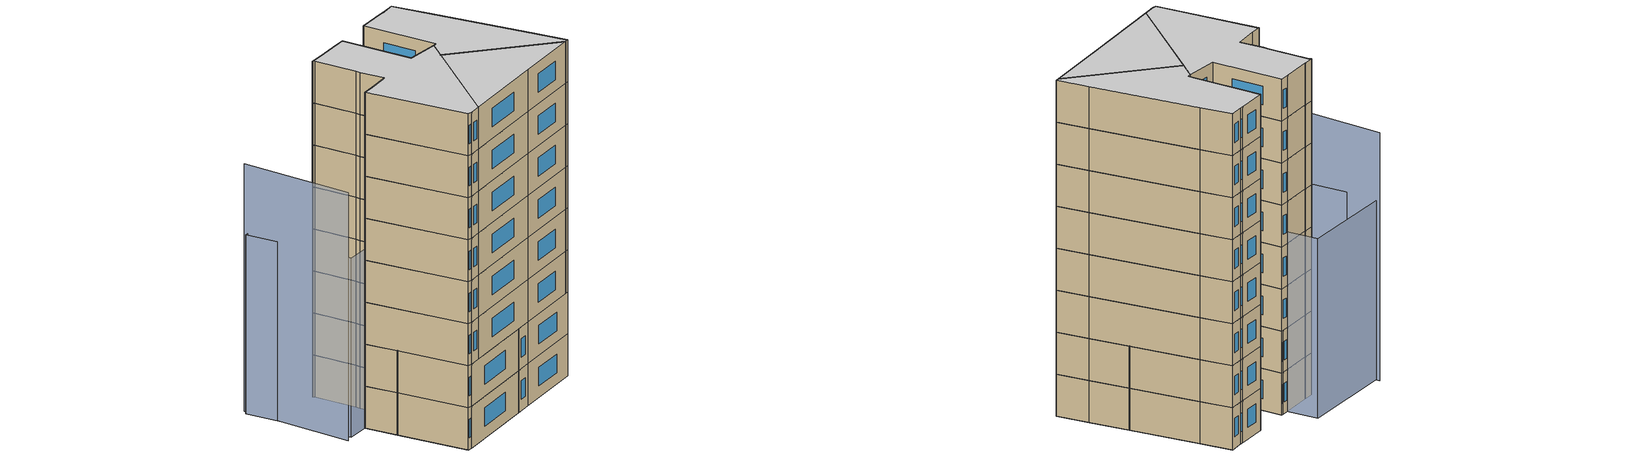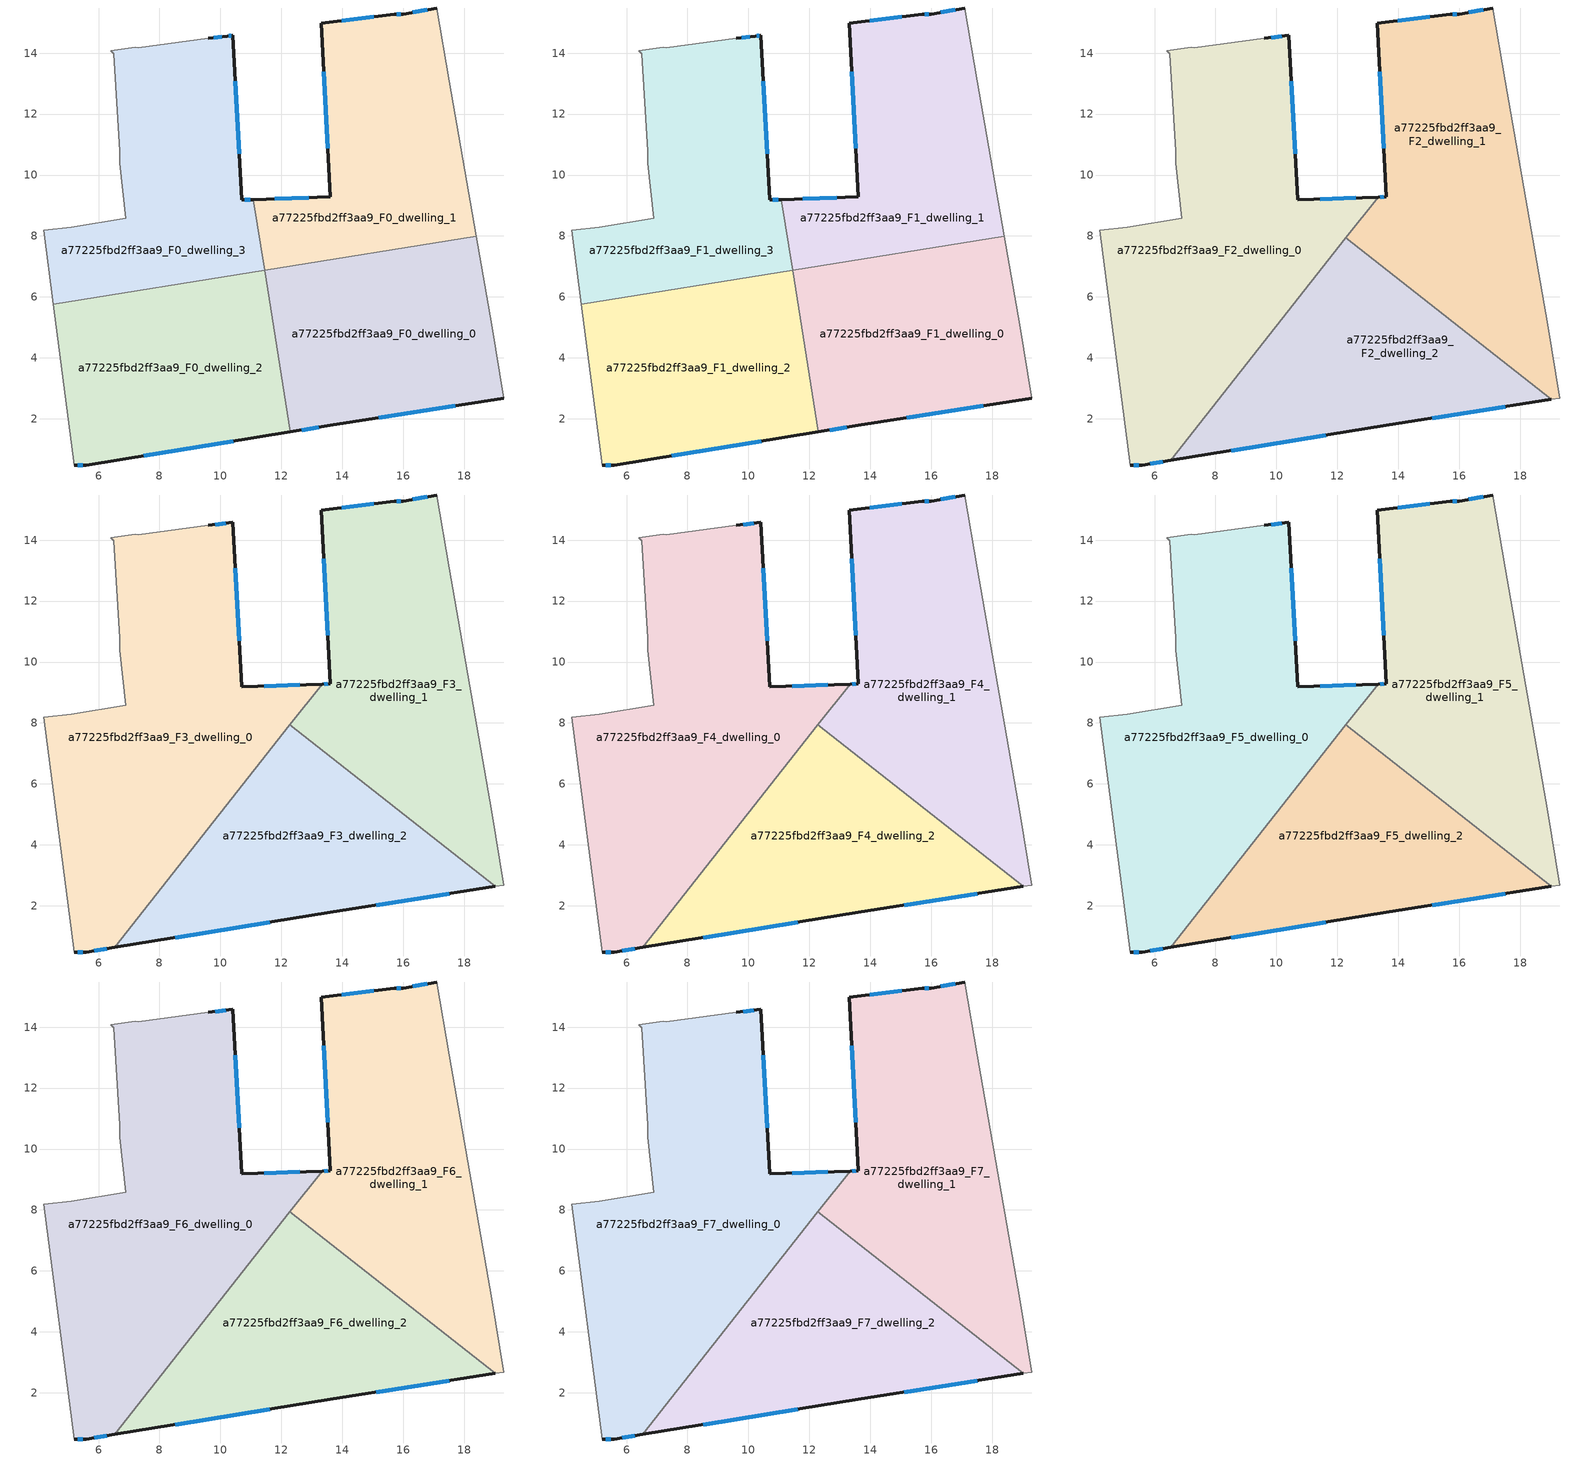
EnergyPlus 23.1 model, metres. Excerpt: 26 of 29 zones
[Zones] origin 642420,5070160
a77225fbd2ff3aa9_F0_dwelling_0
 floor ground (EU_floor_Construction): 19.31,2.67 18.91,5.08 18.4,7.99 11.45,6.87 12.3,1.57 13.6,1.78 z0
 wall outside (EU_wall_Construction): 19.31,2.67 13.6,1.78 12.3,1.57 z0:3
 wall to a77225fbd2ff3aa9_F0_dwelling_1 (EU_wall_Construction): 11.45,6.87 18.4,7.99 z0:3
 wall adiabatic (EU_wall_Construction): 18.4,7.99 18.91,5.08 19.31,2.67 z0:3
 wall to a77225fbd2ff3aa9_F0_dwelling_2 (EU_wall_Construction): 12.3,1.57 11.45,6.87 z0:3
 window (EU_Window_Construction): 17.71,2.42 15.2,2.03 / 13.24,1.72 12.67,1.62 z0.84:2.16
a77225fbd2ff3aa9_F0_dwelling_1
 floor ground (EU_floor_Construction): 18.4,7.99 17.51,13.08 17.11,15.48 16.01,15.28 15.71,15.28 13.31,14.98 13.6,9.28 11.08,9.19 11.45,6.87 z0
 wall outside (EU_wall_Construction): 11.08,9.19 13.6,9.28 13.31,14.98 15.71,15.28 16.01,15.28 17.11,15.48 z0:3
 wall adiabatic (EU_wall_Construction): 17.11,15.48 17.51,13.08 18.4,7.99 z0:3
 wall to a77225fbd2ff3aa9_F0_dwelling_3 (EU_wall_Construction): 11.45,6.87 11.08,9.19 z0:3
 window (EU_Window_Construction): 15.79,15.28 15.92,15.28 / 16.32,15.34 16.8,15.43 / 11.79,9.22 12.9,9.26 / 13.52,10.88 13.39,13.39 / 13.98,15.07 15.04,15.2 z0.84:2.16
a77225fbd2ff3aa9_F0_dwelling_2
 floor ground (EU_floor_Construction): 12.3,1.57 11.45,6.87 4.51,5.76 5.2,0.48 5.6,0.48 z0
 wall outside (EU_wall_Construction): 12.3,1.57 5.6,0.48 5.2,0.48 z0:3
 wall adiabatic (EU_wall_Construction): 5.2,0.48 4.51,5.76 z0:3
 wall to a77225fbd2ff3aa9_F0_dwelling_3 (EU_wall_Construction): 4.51,5.76 11.45,6.87 z0:3
 window (EU_Window_Construction): 5.48,0.48 5.31,0.48 / 10.42,1.26 7.48,0.78 z0.84:2.16
a77225fbd2ff3aa9_F0_dwelling_3
 floor ground (EU_floor_Construction): 11.45,6.87 11.08,9.19 10.7,9.18 10.41,14.59 10.22,14.56 9.6,14.49 7.3,14.18 7.2,14.19 6.4,14.09 6.5,13.99 6.7,10.78 6.7,10.38 6.9,8.58 5.1,8.28 4.2,8.18 4.51,5.76 z0
 wall outside (EU_wall_Construction): 9.6,14.49 10.22,14.56 10.41,14.59 10.7,9.18 11.08,9.19 z0:3
 wall adiabatic (EU_wall_Construction): 4.51,5.76 4.2,8.18 5.1,8.28 6.9,8.58 6.7,10.38 6.7,10.78 6.5,13.99 6.4,14.09 7.2,14.19 7.3,14.18 9.6,14.49 z0:3
 window (EU_Window_Construction): 9.78,14.51 10.05,14.54 / 10.27,14.57 10.35,14.58 / 10.49,13.07 10.62,10.7 / 10.81,9.18 10.97,9.19 z0.84:2.16
a77225fbd2ff3aa9_F1_dwelling_0
 floor to a77225fbd2ff3aa9_F0_dwelling_0 (EU_floor_Construction): 19.31,2.67 18.91,5.08 18.4,7.99 11.45,6.87 12.3,1.57 13.6,1.78 z3
 wall outside (EU_wall_Construction): 19.31,2.67 13.6,1.78 12.3,1.57 z3:6
 wall to a77225fbd2ff3aa9_F1_dwelling_1 (EU_wall_Construction): 11.45,6.87 18.4,7.99 z3:6
 wall adiabatic (EU_wall_Construction): 18.4,7.99 18.91,5.08 19.31,2.67 z3:6
 wall to a77225fbd2ff3aa9_F1_dwelling_2 (EU_wall_Construction): 12.3,1.57 11.45,6.87 z3:6
 window (EU_Window_Construction): 17.71,2.42 15.2,2.03 / 13.24,1.72 12.67,1.62 z3.84:5.16
a77225fbd2ff3aa9_F1_dwelling_1
 floor to a77225fbd2ff3aa9_F0_dwelling_1 (EU_floor_Construction): 18.4,7.99 17.51,13.08 17.11,15.48 16.01,15.28 15.71,15.28 13.31,14.98 13.6,9.28 11.08,9.19 11.45,6.87 z3
 wall outside (EU_wall_Construction): 11.08,9.19 13.6,9.28 13.31,14.98 15.71,15.28 16.01,15.28 17.11,15.48 z3:6
 wall adiabatic (EU_wall_Construction): 17.11,15.48 17.51,13.08 18.4,7.99 z3:6
 wall to a77225fbd2ff3aa9_F1_dwelling_3 (EU_wall_Construction): 11.45,6.87 11.08,9.19 z3:6
 window (EU_Window_Construction): 15.79,15.28 15.92,15.28 / 16.32,15.34 16.8,15.43 / 11.79,9.22 12.9,9.26 / 13.52,10.88 13.39,13.39 / 13.98,15.07 15.04,15.2 z3.84:5.16
a77225fbd2ff3aa9_F1_dwelling_2
 floor to a77225fbd2ff3aa9_F0_dwelling_2 (EU_floor_Construction): 12.3,1.57 11.45,6.87 4.51,5.76 5.2,0.48 5.6,0.48 z3
 wall outside (EU_wall_Construction): 12.3,1.57 5.6,0.48 5.2,0.48 z3:6
 wall adiabatic (EU_wall_Construction): 5.2,0.48 4.51,5.76 z3:6
 wall to a77225fbd2ff3aa9_F1_dwelling_3 (EU_wall_Construction): 4.51,5.76 11.45,6.87 z3:6
 window (EU_Window_Construction): 5.48,0.48 5.31,0.48 / 10.42,1.26 7.48,0.78 z3.84:5.16
a77225fbd2ff3aa9_F1_dwelling_3
 floor to a77225fbd2ff3aa9_F0_dwelling_3 (EU_floor_Construction): 11.45,6.87 11.08,9.19 10.7,9.18 10.41,14.59 10.22,14.56 9.6,14.49 7.3,14.18 7.2,14.19 6.4,14.09 6.5,13.99 6.7,10.78 6.7,10.38 6.9,8.58 5.1,8.28 4.2,8.18 4.51,5.76 z3
 wall outside (EU_wall_Construction): 9.6,14.49 10.22,14.56 10.41,14.59 10.7,9.18 11.08,9.19 z3:6
 wall adiabatic (EU_wall_Construction): 4.51,5.76 4.2,8.18 5.1,8.28 6.9,8.58 6.7,10.38 6.7,10.78 6.5,13.99 6.4,14.09 7.2,14.19 7.3,14.18 9.6,14.49 z3:6
 window (EU_Window_Construction): 9.78,14.51 10.05,14.54 / 10.27,14.57 10.35,14.58 / 10.49,13.07 10.62,10.7 / 10.81,9.18 10.97,9.19 z3.84:5.16
a77225fbd2ff3aa9_F2_dwelling_0
 floor to a77225fbd2ff3aa9_F1_dwelling_3 (EU_floor_Construction): 11.45,6.87 11.08,9.19 10.7,9.18 10.41,14.59 9.6,14.49 7.3,14.18 7.2,14.19 6.4,14.09 6.5,13.99 6.7,10.78 6.7,10.38 6.9,8.58 5.1,8.28 4.2,8.18 4.51,5.76 z6
 floor to a77225fbd2ff3aa9_F1_dwelling_2 (EU_floor_Construction): 6.54,0.63 11.44,6.87 4.51,5.76 5.2,0.48 5.6,0.48 z6
 floor to a77225fbd2ff3aa9_F1_dwelling_1 (EU_floor_Construction): 11.45,6.87 13.34,9.27 11.08,9.19 z6
 wall outside (EU_wall_Construction): 9.6,14.49 10.41,14.59 10.7,9.18 13.34,9.27 / 6.54,0.63 5.6,0.48 5.2,0.48 z6:9
 wall adiabatic (EU_wall_Construction): 5.2,0.48 4.2,8.18 5.1,8.28 6.9,8.58 6.7,10.38 6.7,10.78 6.5,13.99 6.4,14.09 7.2,14.19 7.3,14.18 9.6,14.49 z6:9
 wall to a77225fbd2ff3aa9_F2_dwelling_2 (EU_wall_Construction): 12.29,7.94 6.54,0.63 z6:9
 wall to a77225fbd2ff3aa9_F2_dwelling_1 (EU_wall_Construction): 13.34,9.27 12.29,7.94 z6:9
 window (EU_Window_Construction): 9.83,14.51 10.18,14.56 / 10.49,13.07 10.62,10.7 / 11.44,9.21 12.6,9.25 / 6.27,0.59 5.86,0.52 / 5.48,0.48 5.31,0.48 z6.84:8.16
a77225fbd2ff3aa9_F2_dwelling_1
 floor to a77225fbd2ff3aa9_F1_dwelling_1 (EU_floor_Construction): 18.4,7.99 17.51,13.08 17.11,15.48 16.01,15.28 15.71,15.28 13.31,14.98 13.6,9.28 13.34,9.27 12.29,7.94 13.27,7.17 z6
 floor to a77225fbd2ff3aa9_F1_dwelling_0 (EU_floor_Construction): 19.31,2.67 18.91,5.08 18.4,7.99 13.27,7.17 19.03,2.63 z6
 wall outside (EU_wall_Construction): 13.34,9.27 13.6,9.28 13.31,14.98 15.71,15.28 16.01,15.28 17.11,15.48 z6:9
 wall adiabatic (EU_wall_Construction): 17.11,15.48 17.51,13.08 18.91,5.08 19.31,2.67 19.03,2.63 z6:9
 wall to a77225fbd2ff3aa9_F2_dwelling_2 (EU_wall_Construction): 19.03,2.63 12.29,7.94 z6:9
 window (EU_Window_Construction): 13.41,9.27 13.53,9.28 / 13.52,10.88 13.39,13.39 / 13.98,15.07 15.04,15.2 / 15.79,15.28 15.92,15.28 / 16.32,15.34 16.8,15.43 z6.84:8.16
a77225fbd2ff3aa9_F2_dwelling_2
 floor to a77225fbd2ff3aa9_F1_dwelling_0 (EU_floor_Construction): 19.03,2.63 13.27,7.17 11.45,6.87 12.3,1.57 13.6,1.78 z6
 floor to a77225fbd2ff3aa9_F1_dwelling_1 (EU_floor_Construction): 13.27,7.17 12.29,7.94 11.45,6.87 z6
 floor to a77225fbd2ff3aa9_F1_dwelling_2 (EU_floor_Construction): 12.3,1.57 11.44,6.87 6.54,0.63 z6
 wall outside (EU_wall_Construction): 19.03,2.63 13.6,1.78 6.54,0.63 z6:9
 window (EU_Window_Construction): 17.51,2.39 15.12,2.02 / 11.62,1.45 8.52,0.95 z6.84:8.16
a77225fbd2ff3aa9_F3_dwelling_0
 floor to a77225fbd2ff3aa9_F2_dwelling_0 (EU_floor_Construction): 6.54,0.63 13.34,9.27 10.7,9.18 10.41,14.59 9.6,14.49 7.3,14.18 7.2,14.19 6.4,14.09 6.5,13.99 6.7,10.78 6.7,10.38 6.9,8.58 5.1,8.28 4.2,8.18 5.2,0.48 5.6,0.48 z9
 wall outside (EU_wall_Construction): 9.6,14.49 10.41,14.59 10.7,9.18 13.34,9.27 / 6.54,0.63 5.6,0.48 5.2,0.48 z9:12
 wall adiabatic (EU_wall_Construction): 5.2,0.48 4.2,8.18 5.1,8.28 6.9,8.58 6.7,10.38 6.7,10.78 6.5,13.99 6.4,14.09 7.2,14.19 7.3,14.18 9.6,14.49 z9:12
 wall to a77225fbd2ff3aa9_F3_dwelling_2 (EU_wall_Construction): 12.29,7.94 6.54,0.63 z9:12
 wall to a77225fbd2ff3aa9_F3_dwelling_1 (EU_wall_Construction): 13.34,9.27 12.29,7.94 z9:12
 window (EU_Window_Construction): 9.83,14.51 10.18,14.56 / 10.49,13.07 10.62,10.7 / 11.44,9.21 12.6,9.25 / 6.27,0.59 5.86,0.52 / 5.48,0.48 5.31,0.48 z9.84:11.16
a77225fbd2ff3aa9_F3_dwelling_1
 floor to a77225fbd2ff3aa9_F2_dwelling_1 (EU_floor_Construction): 19.31,2.67 18.91,5.08 17.51,13.08 17.11,15.48 16.01,15.28 15.71,15.28 13.31,14.98 13.6,9.28 13.34,9.27 12.29,7.94 19.03,2.63 z9
 wall outside (EU_wall_Construction): 13.34,9.27 13.6,9.28 13.31,14.98 15.71,15.28 16.01,15.28 17.11,15.48 z9:12
 wall adiabatic (EU_wall_Construction): 17.11,15.48 17.51,13.08 18.91,5.08 19.31,2.67 19.03,2.63 z9:12
 wall to a77225fbd2ff3aa9_F3_dwelling_2 (EU_wall_Construction): 19.03,2.63 12.29,7.94 z9:12
 window (EU_Window_Construction): 13.41,9.27 13.53,9.28 / 13.52,10.88 13.39,13.39 / 13.98,15.07 15.04,15.2 / 15.79,15.28 15.92,15.28 / 16.32,15.34 16.8,15.43 z9.84:11.16
a77225fbd2ff3aa9_F3_dwelling_2
 floor to a77225fbd2ff3aa9_F2_dwelling_2 (EU_floor_Construction): 19.03,2.63 12.29,7.94 6.54,0.63 13.6,1.78 z9
 wall outside (EU_wall_Construction): 19.03,2.63 13.6,1.78 6.54,0.63 z9:12
 window (EU_Window_Construction): 17.51,2.39 15.12,2.02 / 11.62,1.45 8.52,0.95 z9.84:11.16
a77225fbd2ff3aa9_F4_dwelling_0
 floor to a77225fbd2ff3aa9_F3_dwelling_0 (EU_floor_Construction): 6.54,0.63 13.34,9.27 10.7,9.18 10.41,14.59 9.6,14.49 7.3,14.18 7.2,14.19 6.4,14.09 6.5,13.99 6.7,10.78 6.7,10.38 6.9,8.58 5.1,8.28 4.2,8.18 5.2,0.48 5.6,0.48 z12
 wall outside (EU_wall_Construction): 9.6,14.49 10.41,14.59 10.7,9.18 13.34,9.27 / 6.54,0.63 5.6,0.48 5.2,0.48 z12:15
 wall adiabatic (EU_wall_Construction): 5.2,0.48 4.2,8.18 5.1,8.28 6.9,8.58 6.7,10.38 6.7,10.78 6.5,13.99 6.4,14.09 7.2,14.19 7.3,14.18 9.6,14.49 z12:15
 wall to a77225fbd2ff3aa9_F4_dwelling_2 (EU_wall_Construction): 12.29,7.94 6.54,0.63 z12:15
 wall to a77225fbd2ff3aa9_F4_dwelling_1 (EU_wall_Construction): 13.34,9.27 12.29,7.94 z12:15
 window (EU_Window_Construction): 9.83,14.51 10.18,14.56 / 10.49,13.07 10.62,10.7 / 11.44,9.21 12.6,9.25 / 6.27,0.59 5.86,0.52 / 5.48,0.48 5.31,0.48 z12.84:14.16
a77225fbd2ff3aa9_F4_dwelling_1
 floor to a77225fbd2ff3aa9_F3_dwelling_1 (EU_floor_Construction): 19.31,2.67 18.91,5.08 17.51,13.08 17.11,15.48 16.01,15.28 15.71,15.28 13.31,14.98 13.6,9.28 13.34,9.27 12.29,7.94 19.03,2.63 z12
 wall outside (EU_wall_Construction): 13.34,9.27 13.6,9.28 13.31,14.98 15.71,15.28 16.01,15.28 17.11,15.48 z12:15
 wall adiabatic (EU_wall_Construction): 17.11,15.48 17.51,13.08 18.91,5.08 19.31,2.67 19.03,2.63 z12:15
 wall to a77225fbd2ff3aa9_F4_dwelling_2 (EU_wall_Construction): 19.03,2.63 12.29,7.94 z12:15
 window (EU_Window_Construction): 13.41,9.27 13.53,9.28 / 13.52,10.88 13.39,13.39 / 13.98,15.07 15.04,15.2 / 15.79,15.28 15.92,15.28 / 16.32,15.34 16.8,15.43 z12.84:14.16
a77225fbd2ff3aa9_F4_dwelling_2
 floor to a77225fbd2ff3aa9_F3_dwelling_2 (EU_floor_Construction): 19.03,2.63 12.29,7.94 6.54,0.63 13.6,1.78 z12
 wall outside (EU_wall_Construction): 19.03,2.63 13.6,1.78 6.54,0.63 z12:15
 window (EU_Window_Construction): 17.51,2.39 15.12,2.02 / 11.62,1.45 8.52,0.95 z12.84:14.16
a77225fbd2ff3aa9_F5_dwelling_0
 floor to a77225fbd2ff3aa9_F4_dwelling_0 (EU_floor_Construction): 6.54,0.63 13.34,9.27 10.7,9.18 10.41,14.59 9.6,14.49 7.3,14.18 7.2,14.19 6.4,14.09 6.5,13.99 6.7,10.78 6.7,10.38 6.9,8.58 5.1,8.28 4.2,8.18 5.2,0.48 5.6,0.48 z15
 wall outside (EU_wall_Construction): 9.6,14.49 10.41,14.59 10.7,9.18 13.34,9.27 / 6.54,0.63 5.6,0.48 5.2,0.48 z15:18
 wall adiabatic (EU_wall_Construction): 5.2,0.48 4.2,8.18 5.1,8.28 6.9,8.58 6.7,10.38 6.7,10.78 6.5,13.99 6.4,14.09 7.2,14.19 7.3,14.18 9.6,14.49 z15:18
 wall to a77225fbd2ff3aa9_F5_dwelling_2 (EU_wall_Construction): 12.29,7.94 6.54,0.63 z15:18
 wall to a77225fbd2ff3aa9_F5_dwelling_1 (EU_wall_Construction): 13.34,9.27 12.29,7.94 z15:18
 window (EU_Window_Construction): 9.83,14.51 10.18,14.56 / 10.49,13.07 10.62,10.7 / 11.44,9.21 12.6,9.25 / 6.27,0.59 5.86,0.52 / 5.48,0.48 5.31,0.48 z15.84:17.16
a77225fbd2ff3aa9_F5_dwelling_1
 floor to a77225fbd2ff3aa9_F4_dwelling_1 (EU_floor_Construction): 19.31,2.67 18.91,5.08 17.51,13.08 17.11,15.48 16.01,15.28 15.71,15.28 13.31,14.98 13.6,9.28 13.34,9.27 12.29,7.94 19.03,2.63 z15
 wall outside (EU_wall_Construction): 13.34,9.27 13.6,9.28 13.31,14.98 15.71,15.28 16.01,15.28 17.11,15.48 z15:18
 wall adiabatic (EU_wall_Construction): 17.11,15.48 17.51,13.08 18.91,5.08 19.31,2.67 19.03,2.63 z15:18
 wall to a77225fbd2ff3aa9_F5_dwelling_2 (EU_wall_Construction): 19.03,2.63 12.29,7.94 z15:18
 window (EU_Window_Construction): 13.41,9.27 13.53,9.28 / 13.52,10.88 13.39,13.39 / 13.98,15.07 15.04,15.2 / 15.79,15.28 15.92,15.28 / 16.32,15.34 16.8,15.43 z15.84:17.16
a77225fbd2ff3aa9_F5_dwelling_2
 floor to a77225fbd2ff3aa9_F4_dwelling_2 (EU_floor_Construction): 19.03,2.63 12.29,7.94 6.54,0.63 13.6,1.78 z15
 wall outside (EU_wall_Construction): 19.03,2.63 13.6,1.78 6.54,0.63 z15:18
 window (EU_Window_Construction): 17.51,2.39 15.12,2.02 / 11.62,1.45 8.52,0.95 z15.84:17.16
a77225fbd2ff3aa9_F6_dwelling_0
 floor to a77225fbd2ff3aa9_F5_dwelling_0 (EU_floor_Construction): 6.54,0.63 13.34,9.27 10.7,9.18 10.41,14.59 9.6,14.49 7.3,14.18 7.2,14.19 6.4,14.09 6.5,13.99 6.7,10.78 6.7,10.38 6.9,8.58 5.1,8.28 4.2,8.18 5.2,0.48 5.6,0.48 z18
 wall outside (EU_wall_Construction): 9.6,14.49 10.41,14.59 10.7,9.18 13.34,9.27 / 6.54,0.63 5.6,0.48 5.2,0.48 z18:21
 wall adiabatic (EU_wall_Construction): 5.2,0.48 4.2,8.18 5.1,8.28 6.9,8.58 6.7,10.38 6.7,10.78 6.5,13.99 6.4,14.09 7.2,14.19 7.3,14.18 9.6,14.49 z18:21
 wall to a77225fbd2ff3aa9_F6_dwelling_2 (EU_wall_Construction): 12.29,7.94 6.54,0.63 z18:21
 wall to a77225fbd2ff3aa9_F6_dwelling_1 (EU_wall_Construction): 13.34,9.27 12.29,7.94 z18:21
 window (EU_Window_Construction): 9.83,14.51 10.18,14.56 / 10.49,13.07 10.62,10.7 / 11.44,9.21 12.6,9.25 / 6.27,0.59 5.86,0.52 / 5.48,0.48 5.31,0.48 z18.84:20.16
a77225fbd2ff3aa9_F6_dwelling_1
 floor to a77225fbd2ff3aa9_F5_dwelling_1 (EU_floor_Construction): 19.31,2.67 18.91,5.08 17.51,13.08 17.11,15.48 16.01,15.28 15.71,15.28 13.31,14.98 13.6,9.28 13.34,9.27 12.29,7.94 19.03,2.63 z18
 wall outside (EU_wall_Construction): 13.34,9.27 13.6,9.28 13.31,14.98 15.71,15.28 16.01,15.28 17.11,15.48 z18:21
 wall adiabatic (EU_wall_Construction): 17.11,15.48 17.51,13.08 18.91,5.08 19.31,2.67 19.03,2.63 z18:21
 wall to a77225fbd2ff3aa9_F6_dwelling_2 (EU_wall_Construction): 19.03,2.63 12.29,7.94 z18:21
 window (EU_Window_Construction): 13.41,9.27 13.53,9.28 / 13.52,10.88 13.39,13.39 / 13.98,15.07 15.04,15.2 / 15.79,15.28 15.92,15.28 / 16.32,15.34 16.8,15.43 z18.84:20.16
a77225fbd2ff3aa9_F6_dwelling_2
 floor to a77225fbd2ff3aa9_F5_dwelling_2 (EU_floor_Construction): 19.03,2.63 12.29,7.94 6.54,0.63 13.6,1.78 z18
 wall outside (EU_wall_Construction): 19.03,2.63 13.6,1.78 6.54,0.63 z18:21
 window (EU_Window_Construction): 17.51,2.39 15.12,2.02 / 11.62,1.45 8.52,0.95 z18.84:20.16
a77225fbd2ff3aa9_F7_dwelling_0
 floor to a77225fbd2ff3aa9_F6_dwelling_0 (EU_floor_Construction): 6.54,0.63 13.34,9.27 10.7,9.18 10.41,14.59 9.6,14.49 7.3,14.18 7.2,14.19 6.4,14.09 6.5,13.99 6.7,10.78 6.7,10.38 6.9,8.58 5.1,8.28 4.2,8.18 5.2,0.48 5.6,0.48 z21
 wall outside (EU_wall_Construction): 9.6,14.49 10.41,14.59 10.7,9.18 13.34,9.27 / 6.54,0.63 5.6,0.48 5.2,0.48 z21:24
 wall adiabatic (EU_wall_Construction): 5.2,0.48 4.2,8.18 5.1,8.28 6.9,8.58 6.7,10.38 6.7,10.78 6.5,13.99 6.4,14.09 7.2,14.19 7.3,14.18 9.6,14.49 z21:24
 wall to a77225fbd2ff3aa9_F7_dwelling_2 (EU_wall_Construction): 12.29,7.94 6.54,0.63 z21:24
 wall to a77225fbd2ff3aa9_F7_dwelling_1 (EU_wall_Construction): 13.34,9.27 12.29,7.94 z21:24
 window (EU_Window_Construction): 9.83,14.51 10.18,14.56 / 10.49,13.07 10.62,10.7 / 11.44,9.21 12.6,9.25 / 6.27,0.59 5.86,0.52 / 5.48,0.48 5.31,0.48 z21.84:23.16
 ceiling to a77225fbd2ff3aa9_F8_dwelling_0 (EU_floor_Construction): 10.41,14.59 10.7,9.18 13.34,9.27 6.54,0.63 5.6,0.48 5.2,0.48 4.2,8.18 5.1,8.28 6.9,8.58 6.7,10.38 6.7,10.78 6.5,13.99 6.4,14.09 7.2,14.19 7.3,14.18 9.6,14.49 z24
a77225fbd2ff3aa9_F7_dwelling_1
 floor to a77225fbd2ff3aa9_F6_dwelling_1 (EU_floor_Construction): 19.31,2.67 18.91,5.08 17.51,13.08 17.11,15.48 16.01,15.28 15.71,15.28 13.31,14.98 13.6,9.28 13.34,9.27 12.29,7.94 19.03,2.63 z21
 wall outside (EU_wall_Construction): 13.34,9.27 13.6,9.28 13.31,14.98 15.71,15.28 16.01,15.28 17.11,15.48 z21:24
 wall adiabatic (EU_wall_Construction): 17.11,15.48 17.51,13.08 18.91,5.08 19.31,2.67 19.03,2.63 z21:24
 wall to a77225fbd2ff3aa9_F7_dwelling_2 (EU_wall_Construction): 19.03,2.63 12.29,7.94 z21:24
 window (EU_Window_Construction): 13.41,9.27 13.53,9.28 / 13.52,10.88 13.39,13.39 / 13.98,15.07 15.04,15.2 / 15.79,15.28 15.92,15.28 / 16.32,15.34 16.8,15.43 z21.84:23.16
 ceiling to a77225fbd2ff3aa9_F8_dwelling_1 (EU_floor_Construction): 17.11,15.48 17.51,13.08 18.91,5.08 19.31,2.67 19.03,2.63 12.29,7.94 13.34,9.27 13.6,9.28 13.31,14.98 15.71,15.28 16.01,15.28 z24
a77225fbd2ff3aa9_F7_dwelling_2
 floor to a77225fbd2ff3aa9_F6_dwelling_2 (EU_floor_Construction): 19.03,2.63 12.29,7.94 6.54,0.63 13.6,1.78 z21
 wall outside (EU_wall_Construction): 19.03,2.63 13.6,1.78 6.54,0.63 z21:24
 window (EU_Window_Construction): 17.51,2.39 15.12,2.02 / 11.62,1.45 8.52,0.95 z21.84:23.16
 ceiling to a77225fbd2ff3aa9_F8_dwelling_2 (EU_floor_Construction): 19.03,2.63 13.6,1.78 6.54,0.63 12.29,7.94 z24
shading: 1.8,16.29 1.8,7.78 z0:17.7; 1.55,15.96 9.4,16.79 / 9.4,16.79 10.24,8.81 / 10.24,8.81 2.39,7.99 / 2.39,7.99 1.55,15.96 z0:12.8
[Building]
EU S2 Campaign: North Axis=0; Terrain=City; Solar Distribution=FullExterior
[Site:Location]
Lyon-Bron: Latitude=45.75; Longitude=5; Time Zone=1; Elevation=198
[SizingPeriod:WeatherFileDays]
AnnualSizingPeriod: Begin Month=1; Begin Day of Month=1; End Month=12; End Day of Month=31; Day of Week for Start Day=Monday; Use Weather File Daylight Saving Period=No; Use Weather File Rain and Snow Indicators=No
[MATERIAL]
EU_InternalMass_Material: Roughness=MediumRough; Thickness=0.1; Conductivity=1; Density=1800; Specific Heat=900; Thermal Absorptance=0.9; Solar Absorptance=0.7; Visible Absorptance=0.7
[MATERIAL:NOMASS] Roughness=MediumRough; Thermal Absorptance=0.9; Solar Absorptance=0.7; Visible Absorptance=0.7
Name | Thermal Resistance
EU_wall_NoMass | 0.776494
EU_floor_NoMass | 0.421597
[WINDOWMATERIAL:SIMPLEGLAZINGSYSTEM]
EU_Window_SimpleGlazing: UFactor=4.24961; Solar Heat Gain Coefficient=0.83; Visible Transmittance=0.83
[CONSTRUCTION]
EU_wall_Construction: EU_wall_NoMass
EU_floor_Construction: EU_floor_NoMass
EU_InternalMass_Construction: EU_InternalMass_Material
EU_Window_Construction: EU_Window_SimpleGlazing
[ZONE] Type=1; Multiplier=1; Ceiling Height=autocalculate; Floor Area=autocalculate; Part of Total Floor Area=Yes
Name | Volume
a77225fbd2ff3aa9_F0_dwelling_0; a77225fbd2ff3aa9_F1_dwelling_0 | 114.146
a77225fbd2ff3aa9_F2_dwelling_0; a77225fbd2ff3aa9_F3_dwelling_0; a77225fbd2ff3aa9_F4_dwelling_0; a77225fbd2ff3aa9_F5_dwelling_0; a77225fbd2ff3aa9_F6_dwelling_0; a77225fbd2ff3aa9_F7_dwelling_0 | 190.099
a77225fbd2ff3aa9_F0_dwelling_1; a77225fbd2ff3aa9_F1_dwelling_1 | 114.155
a77225fbd2ff3aa9_F2_dwelling_1; a77225fbd2ff3aa9_F3_dwelling_1; a77225fbd2ff3aa9_F4_dwelling_1; a77225fbd2ff3aa9_F5_dwelling_1; a77225fbd2ff3aa9_F6_dwelling_1; a77225fbd2ff3aa9_F7_dwelling_1 | 148.112
a77225fbd2ff3aa9_F0_dwelling_2; a77225fbd2ff3aa9_F1_dwelling_2 | 114.645
a77225fbd2ff3aa9_F2_dwelling_2; a77225fbd2ff3aa9_F3_dwelling_2; a77225fbd2ff3aa9_F4_dwelling_2; a77225fbd2ff3aa9_F5_dwelling_2; a77225fbd2ff3aa9_F6_dwelling_2; a77225fbd2ff3aa9_F7_dwelling_2 | 119.378
a77225fbd2ff3aa9_F0_dwelling_3; a77225fbd2ff3aa9_F1_dwelling_3 | 114.653
[INTERNALMASS] Construction=EU_InternalMass_Construction
Name | Zone or ZoneList | Surface Area
a77225fbd2ff3aa9_F0_dwelling_0_EU_InternalMass | a77225fbd2ff3aa9_F0_dwelling_0 | 38.0492
a77225fbd2ff3aa9_F0_dwelling_1_EU_InternalMass | a77225fbd2ff3aa9_F0_dwelling_1 | 38.052
a77225fbd2ff3aa9_F0_dwelling_2_EU_InternalMass | a77225fbd2ff3aa9_F0_dwelling_2 | 38.217
a77225fbd2ff3aa9_F0_dwelling_3_EU_InternalMass | a77225fbd2ff3aa9_F0_dwelling_3 | 38.2176
a77225fbd2ff3aa9_F1_dwelling_0_EU_InternalMass | a77225fbd2ff3aa9_F1_dwelling_0 | 38.0492
a77225fbd2ff3aa9_F1_dwelling_1_EU_InternalMass | a77225fbd2ff3aa9_F1_dwelling_1 | 38.052
a77225fbd2ff3aa9_F1_dwelling_2_EU_InternalMass | a77225fbd2ff3aa9_F1_dwelling_2 | 38.217
a77225fbd2ff3aa9_F1_dwelling_3_EU_InternalMass | a77225fbd2ff3aa9_F1_dwelling_3 | 38.2176
a77225fbd2ff3aa9_F2_dwelling_0_EU_InternalMass | a77225fbd2ff3aa9_F2_dwelling_0 | 63.366
a77225fbd2ff3aa9_F2_dwelling_1_EU_InternalMass | a77225fbd2ff3aa9_F2_dwelling_1 | 49.3704
a77225fbd2ff3aa9_F2_dwelling_2_EU_InternalMass | a77225fbd2ff3aa9_F2_dwelling_2 | 39.7924
a77225fbd2ff3aa9_F3_dwelling_0_EU_InternalMass | a77225fbd2ff3aa9_F3_dwelling_0 | 63.366
a77225fbd2ff3aa9_F3_dwelling_1_EU_InternalMass | a77225fbd2ff3aa9_F3_dwelling_1 | 49.3704
a77225fbd2ff3aa9_F3_dwelling_2_EU_InternalMass | a77225fbd2ff3aa9_F3_dwelling_2 | 39.7924
a77225fbd2ff3aa9_F4_dwelling_0_EU_InternalMass | a77225fbd2ff3aa9_F4_dwelling_0 | 63.366
a77225fbd2ff3aa9_F4_dwelling_1_EU_InternalMass | a77225fbd2ff3aa9_F4_dwelling_1 | 49.3704
a77225fbd2ff3aa9_F4_dwelling_2_EU_InternalMass | a77225fbd2ff3aa9_F4_dwelling_2 | 39.7924
a77225fbd2ff3aa9_F5_dwelling_0_EU_InternalMass | a77225fbd2ff3aa9_F5_dwelling_0 | 63.366
a77225fbd2ff3aa9_F5_dwelling_1_EU_InternalMass | a77225fbd2ff3aa9_F5_dwelling_1 | 49.3704
a77225fbd2ff3aa9_F5_dwelling_2_EU_InternalMass | a77225fbd2ff3aa9_F5_dwelling_2 | 39.7924
a77225fbd2ff3aa9_F6_dwelling_0_EU_InternalMass | a77225fbd2ff3aa9_F6_dwelling_0 | 63.366
a77225fbd2ff3aa9_F6_dwelling_1_EU_InternalMass | a77225fbd2ff3aa9_F6_dwelling_1 | 49.3704
a77225fbd2ff3aa9_F6_dwelling_2_EU_InternalMass | a77225fbd2ff3aa9_F6_dwelling_2 | 39.7924
a77225fbd2ff3aa9_F7_dwelling_0_EU_InternalMass | a77225fbd2ff3aa9_F7_dwelling_0 | 63.366
a77225fbd2ff3aa9_F7_dwelling_1_EU_InternalMass | a77225fbd2ff3aa9_F7_dwelling_1 | 49.3704
a77225fbd2ff3aa9_F7_dwelling_2_EU_InternalMass | a77225fbd2ff3aa9_F7_dwelling_2 | 39.7924
[OTHEREQUIPMENT] Fuel Type=Electricity; Design Level Calculation Method=Watts/Area; Power per Zone Floor Area=1; Fraction Latent=0; Fraction Radiant=0; Fraction Lost=0; Carbon Dioxide Generation Rate=0; EndUse Subcategory=EU_Step8_InternalGains
Name | Zone or ZoneList or Space or SpaceList | Schedule
EU_Step8_InternalGain_a77225fbd2ff3aa9_F0_dwelling_0_f000 | a77225fbd2ff3aa9_F0_dwelling_0 | EU_Step8_GainSchedule_a77225fbd2ff3aa9_F0_dwelling_0_f000
EU_Step8_InternalGain_a77225fbd2ff3aa9_F0_dwelling_1_f000 | a77225fbd2ff3aa9_F0_dwelling_1 | EU_Step8_GainSchedule_a77225fbd2ff3aa9_F0_dwelling_1_f000
EU_Step8_InternalGain_a77225fbd2ff3aa9_F0_dwelling_2_f000 | a77225fbd2ff3aa9_F0_dwelling_2 | EU_Step8_GainSchedule_a77225fbd2ff3aa9_F0_dwelling_2_f000
EU_Step8_InternalGain_a77225fbd2ff3aa9_F0_dwelling_3_f000 | a77225fbd2ff3aa9_F0_dwelling_3 | EU_Step8_GainSchedule_a77225fbd2ff3aa9_F0_dwelling_3_f000
EU_Step8_InternalGain_a77225fbd2ff3aa9_F1_dwelling_0_f000 | a77225fbd2ff3aa9_F1_dwelling_0 | EU_Step8_GainSchedule_a77225fbd2ff3aa9_F1_dwelling_0_f000
EU_Step8_InternalGain_a77225fbd2ff3aa9_F1_dwelling_1_f000 | a77225fbd2ff3aa9_F1_dwelling_1 | EU_Step8_GainSchedule_a77225fbd2ff3aa9_F1_dwelling_1_f000
EU_Step8_InternalGain_a77225fbd2ff3aa9_F1_dwelling_2_f000 | a77225fbd2ff3aa9_F1_dwelling_2 | EU_Step8_GainSchedule_a77225fbd2ff3aa9_F1_dwelling_2_f000
EU_Step8_InternalGain_a77225fbd2ff3aa9_F1_dwelling_3_f000 | a77225fbd2ff3aa9_F1_dwelling_3 | EU_Step8_GainSchedule_a77225fbd2ff3aa9_F1_dwelling_3_f000
EU_Step8_InternalGain_a77225fbd2ff3aa9_F2_dwelling_0_f000 | a77225fbd2ff3aa9_F2_dwelling_0 | EU_Step8_GainSchedule_a77225fbd2ff3aa9_F2_dwelling_0_f000
EU_Step8_InternalGain_a77225fbd2ff3aa9_F2_dwelling_1_f000 | a77225fbd2ff3aa9_F2_dwelling_1 | EU_Step8_GainSchedule_a77225fbd2ff3aa9_F2_dwelling_1_f000
EU_Step8_InternalGain_a77225fbd2ff3aa9_F2_dwelling_2_f000 | a77225fbd2ff3aa9_F2_dwelling_2 | EU_Step8_GainSchedule_a77225fbd2ff3aa9_F2_dwelling_2_f000
EU_Step8_InternalGain_a77225fbd2ff3aa9_F3_dwelling_0_f000 | a77225fbd2ff3aa9_F3_dwelling_0 | EU_Step8_GainSchedule_a77225fbd2ff3aa9_F3_dwelling_0_f000
EU_Step8_InternalGain_a77225fbd2ff3aa9_F3_dwelling_1_f000 | a77225fbd2ff3aa9_F3_dwelling_1 | EU_Step8_GainSchedule_a77225fbd2ff3aa9_F3_dwelling_1_f000
EU_Step8_InternalGain_a77225fbd2ff3aa9_F3_dwelling_2_f000 | a77225fbd2ff3aa9_F3_dwelling_2 | EU_Step8_GainSchedule_a77225fbd2ff3aa9_F3_dwelling_2_f000
EU_Step8_InternalGain_a77225fbd2ff3aa9_F4_dwelling_0_f000 | a77225fbd2ff3aa9_F4_dwelling_0 | EU_Step8_GainSchedule_a77225fbd2ff3aa9_F4_dwelling_0_f000
EU_Step8_InternalGain_a77225fbd2ff3aa9_F4_dwelling_1_f000 | a77225fbd2ff3aa9_F4_dwelling_1 | EU_Step8_GainSchedule_a77225fbd2ff3aa9_F4_dwelling_1_f000
EU_Step8_InternalGain_a77225fbd2ff3aa9_F4_dwelling_2_f000 | a77225fbd2ff3aa9_F4_dwelling_2 | EU_Step8_GainSchedule_a77225fbd2ff3aa9_F4_dwelling_2_f000
EU_Step8_InternalGain_a77225fbd2ff3aa9_F5_dwelling_0_f000 | a77225fbd2ff3aa9_F5_dwelling_0 | EU_Step8_GainSchedule_a77225fbd2ff3aa9_F5_dwelling_0_f000
EU_Step8_InternalGain_a77225fbd2ff3aa9_F5_dwelling_1_f000 | a77225fbd2ff3aa9_F5_dwelling_1 | EU_Step8_GainSchedule_a77225fbd2ff3aa9_F5_dwelling_1_f000
EU_Step8_InternalGain_a77225fbd2ff3aa9_F5_dwelling_2_f000 | a77225fbd2ff3aa9_F5_dwelling_2 | EU_Step8_GainSchedule_a77225fbd2ff3aa9_F5_dwelling_2_f000
EU_Step8_InternalGain_a77225fbd2ff3aa9_F6_dwelling_0_f000 | a77225fbd2ff3aa9_F6_dwelling_0 | EU_Step8_GainSchedule_a77225fbd2ff3aa9_F6_dwelling_0_f000
EU_Step8_InternalGain_a77225fbd2ff3aa9_F6_dwelling_1_f000 | a77225fbd2ff3aa9_F6_dwelling_1 | EU_Step8_GainSchedule_a77225fbd2ff3aa9_F6_dwelling_1_f000
EU_Step8_InternalGain_a77225fbd2ff3aa9_F6_dwelling_2_f000 | a77225fbd2ff3aa9_F6_dwelling_2 | EU_Step8_GainSchedule_a77225fbd2ff3aa9_F6_dwelling_2_f000
EU_Step8_InternalGain_a77225fbd2ff3aa9_F7_dwelling_0_f000 | a77225fbd2ff3aa9_F7_dwelling_0 | EU_Step8_GainSchedule_a77225fbd2ff3aa9_F7_dwelling_0_f000
EU_Step8_InternalGain_a77225fbd2ff3aa9_F7_dwelling_1_f000 | a77225fbd2ff3aa9_F7_dwelling_1 | EU_Step8_GainSchedule_a77225fbd2ff3aa9_F7_dwelling_1_f000
EU_Step8_InternalGain_a77225fbd2ff3aa9_F7_dwelling_2_f000 | a77225fbd2ff3aa9_F7_dwelling_2 | EU_Step8_GainSchedule_a77225fbd2ff3aa9_F7_dwelling_2_f000
[ZONEVENTILATION:DESIGNFLOWRATE] Schedule=EU_AlwaysOn; Design Flow Rate Calculation Method=AirChanges/Hour; Air Changes per Hour=0.693814; Ventilation Type=Natural; Fan Pressure Rise=0; Fan Total Efficiency=1; Constant Term Coefficient=1; Temperature Term Coefficient=0; Velocity Term Coefficient=0; Velocity Squared Term Coefficient=0; Minimum Indoor Temperature=-100; Maximum Indoor Temperature=100; Delta Temperature=-100; Minimum Outdoor Temperature=-100; Maximum Outdoor Temperature=100; Maximum Wind Speed=40
Name | Zone or ZoneList or Space or SpaceList
EU_ConstantAir_a77225fbd2ff3aa9_F0_dwelling_0 | a77225fbd2ff3aa9_F0_dwelling_0
EU_ConstantAir_a77225fbd2ff3aa9_F0_dwelling_1 | a77225fbd2ff3aa9_F0_dwelling_1
EU_ConstantAir_a77225fbd2ff3aa9_F0_dwelling_2 | a77225fbd2ff3aa9_F0_dwelling_2
EU_ConstantAir_a77225fbd2ff3aa9_F0_dwelling_3 | a77225fbd2ff3aa9_F0_dwelling_3
EU_ConstantAir_a77225fbd2ff3aa9_F1_dwelling_0 | a77225fbd2ff3aa9_F1_dwelling_0
EU_ConstantAir_a77225fbd2ff3aa9_F1_dwelling_1 | a77225fbd2ff3aa9_F1_dwelling_1
EU_ConstantAir_a77225fbd2ff3aa9_F1_dwelling_2 | a77225fbd2ff3aa9_F1_dwelling_2
EU_ConstantAir_a77225fbd2ff3aa9_F1_dwelling_3 | a77225fbd2ff3aa9_F1_dwelling_3
EU_ConstantAir_a77225fbd2ff3aa9_F2_dwelling_0 | a77225fbd2ff3aa9_F2_dwelling_0
EU_ConstantAir_a77225fbd2ff3aa9_F2_dwelling_1 | a77225fbd2ff3aa9_F2_dwelling_1
EU_ConstantAir_a77225fbd2ff3aa9_F2_dwelling_2 | a77225fbd2ff3aa9_F2_dwelling_2
EU_ConstantAir_a77225fbd2ff3aa9_F3_dwelling_0 | a77225fbd2ff3aa9_F3_dwelling_0
EU_ConstantAir_a77225fbd2ff3aa9_F3_dwelling_1 | a77225fbd2ff3aa9_F3_dwelling_1
EU_ConstantAir_a77225fbd2ff3aa9_F3_dwelling_2 | a77225fbd2ff3aa9_F3_dwelling_2
EU_ConstantAir_a77225fbd2ff3aa9_F4_dwelling_0 | a77225fbd2ff3aa9_F4_dwelling_0
EU_ConstantAir_a77225fbd2ff3aa9_F4_dwelling_1 | a77225fbd2ff3aa9_F4_dwelling_1
EU_ConstantAir_a77225fbd2ff3aa9_F4_dwelling_2 | a77225fbd2ff3aa9_F4_dwelling_2
EU_ConstantAir_a77225fbd2ff3aa9_F5_dwelling_0 | a77225fbd2ff3aa9_F5_dwelling_0
EU_ConstantAir_a77225fbd2ff3aa9_F5_dwelling_1 | a77225fbd2ff3aa9_F5_dwelling_1
EU_ConstantAir_a77225fbd2ff3aa9_F5_dwelling_2 | a77225fbd2ff3aa9_F5_dwelling_2
EU_ConstantAir_a77225fbd2ff3aa9_F6_dwelling_0 | a77225fbd2ff3aa9_F6_dwelling_0
EU_ConstantAir_a77225fbd2ff3aa9_F6_dwelling_1 | a77225fbd2ff3aa9_F6_dwelling_1
EU_ConstantAir_a77225fbd2ff3aa9_F6_dwelling_2 | a77225fbd2ff3aa9_F6_dwelling_2
EU_ConstantAir_a77225fbd2ff3aa9_F7_dwelling_0 | a77225fbd2ff3aa9_F7_dwelling_0
EU_ConstantAir_a77225fbd2ff3aa9_F7_dwelling_1 | a77225fbd2ff3aa9_F7_dwelling_1
EU_ConstantAir_a77225fbd2ff3aa9_F7_dwelling_2 | a77225fbd2ff3aa9_F7_dwelling_2
[HVACTEMPLATE:THERMOSTAT] Constant Heating Setpoint=20; Constant Cooling Setpoint=50
EU_HeatOnly_a77225fbd2ff3aa9_F0_dwelling_0; EU_HeatOnly_a77225fbd2ff3aa9_F0_dwelling_1; EU_HeatOnly_a77225fbd2ff3aa9_F0_dwelling_2; EU_HeatOnly_a77225fbd2ff3aa9_F0_dwelling_3; EU_HeatOnly_a77225fbd2ff3aa9_F1_dwelling_0; EU_HeatOnly_a77225fbd2ff3aa9_F1_dwelling_1; EU_HeatOnly_a77225fbd2ff3aa9_F1_dwelling_2; EU_HeatOnly_a77225fbd2ff3aa9_F1_dwelling_3; EU_HeatOnly_a77225fbd2ff3aa9_F2_dwelling_0; EU_HeatOnly_a77225fbd2ff3aa9_F2_dwelling_1; EU_HeatOnly_a77225fbd2ff3aa9_F2_dwelling_2; EU_HeatOnly_a77225fbd2ff3aa9_F3_dwelling_0; EU_HeatOnly_a77225fbd2ff3aa9_F3_dwelling_1; EU_HeatOnly_a77225fbd2ff3aa9_F3_dwelling_2; EU_HeatOnly_a77225fbd2ff3aa9_F4_dwelling_0; EU_HeatOnly_a77225fbd2ff3aa9_F4_dwelling_1; EU_HeatOnly_a77225fbd2ff3aa9_F4_dwelling_2; EU_HeatOnly_a77225fbd2ff3aa9_F5_dwelling_0; EU_HeatOnly_a77225fbd2ff3aa9_F5_dwelling_1; EU_HeatOnly_a77225fbd2ff3aa9_F5_dwelling_2; EU_HeatOnly_a77225fbd2ff3aa9_F6_dwelling_0; EU_HeatOnly_a77225fbd2ff3aa9_F6_dwelling_1; EU_HeatOnly_a77225fbd2ff3aa9_F6_dwelling_2; EU_HeatOnly_a77225fbd2ff3aa9_F7_dwelling_0; EU_HeatOnly_a77225fbd2ff3aa9_F7_dwelling_1; EU_HeatOnly_a77225fbd2ff3aa9_F7_dwelling_2; EU_HeatOnly_a77225fbd2ff3aa9_F8_dwelling_0; EU_HeatOnly_a77225fbd2ff3aa9_F8_dwelling_1; EU_HeatOnly_a77225fbd2ff3aa9_F8_dwelling_2
[HVACTEMPLATE:ZONE:IDEALLOADSAIRSYSTEM] System Availability Schedule=EU_AlwaysOn; Maximum Heating Supply Air Temperature=50; Minimum Cooling Supply Air Temperature=13; Maximum Heating Supply Air Humidity Ratio=0.0156; Minimum Cooling Supply Air Humidity Ratio=0.0077; Heating Limit=NoLimit; Cooling Limit=NoLimit; Heating Availability Schedule=EU_AlwaysOn; Cooling Availability Schedule=EU_CoolingOff; Dehumidification Control Type=ConstantSensibleHeatRatio; Cooling Sensible Heat Ratio=0.7; Dehumidification Setpoint=60; Humidification Control Type=None; Humidification Setpoint=30; Outdoor Air Method=None; Outdoor Air Flow Rate per Person=0.00944; Outdoor Air Flow Rate per Zone Floor Area=0; Outdoor Air Flow Rate per Zone=0; Demand Controlled Ventilation Type=None; Outdoor Air Economizer Type=NoEconomizer; Heat Recovery Type=None; Sensible Heat Recovery Effectiveness=0.7; Latent Heat Recovery Effectiveness=0.65
Name | Template Thermostat
a77225fbd2ff3aa9_F0_dwelling_0 | EU_HeatOnly_a77225fbd2ff3aa9_F0_dwelling_0
a77225fbd2ff3aa9_F0_dwelling_1 | EU_HeatOnly_a77225fbd2ff3aa9_F0_dwelling_1
a77225fbd2ff3aa9_F0_dwelling_2 | EU_HeatOnly_a77225fbd2ff3aa9_F0_dwelling_2
a77225fbd2ff3aa9_F0_dwelling_3 | EU_HeatOnly_a77225fbd2ff3aa9_F0_dwelling_3
a77225fbd2ff3aa9_F1_dwelling_0 | EU_HeatOnly_a77225fbd2ff3aa9_F1_dwelling_0
a77225fbd2ff3aa9_F1_dwelling_1 | EU_HeatOnly_a77225fbd2ff3aa9_F1_dwelling_1
a77225fbd2ff3aa9_F1_dwelling_2 | EU_HeatOnly_a77225fbd2ff3aa9_F1_dwelling_2
a77225fbd2ff3aa9_F1_dwelling_3 | EU_HeatOnly_a77225fbd2ff3aa9_F1_dwelling_3
a77225fbd2ff3aa9_F2_dwelling_0 | EU_HeatOnly_a77225fbd2ff3aa9_F2_dwelling_0
a77225fbd2ff3aa9_F2_dwelling_1 | EU_HeatOnly_a77225fbd2ff3aa9_F2_dwelling_1
a77225fbd2ff3aa9_F2_dwelling_2 | EU_HeatOnly_a77225fbd2ff3aa9_F2_dwelling_2
a77225fbd2ff3aa9_F3_dwelling_0 | EU_HeatOnly_a77225fbd2ff3aa9_F3_dwelling_0
a77225fbd2ff3aa9_F3_dwelling_1 | EU_HeatOnly_a77225fbd2ff3aa9_F3_dwelling_1
a77225fbd2ff3aa9_F3_dwelling_2 | EU_HeatOnly_a77225fbd2ff3aa9_F3_dwelling_2
a77225fbd2ff3aa9_F4_dwelling_0 | EU_HeatOnly_a77225fbd2ff3aa9_F4_dwelling_0
a77225fbd2ff3aa9_F4_dwelling_1 | EU_HeatOnly_a77225fbd2ff3aa9_F4_dwelling_1
a77225fbd2ff3aa9_F4_dwelling_2 | EU_HeatOnly_a77225fbd2ff3aa9_F4_dwelling_2
a77225fbd2ff3aa9_F5_dwelling_0 | EU_HeatOnly_a77225fbd2ff3aa9_F5_dwelling_0
a77225fbd2ff3aa9_F5_dwelling_1 | EU_HeatOnly_a77225fbd2ff3aa9_F5_dwelling_1
a77225fbd2ff3aa9_F5_dwelling_2 | EU_HeatOnly_a77225fbd2ff3aa9_F5_dwelling_2
a77225fbd2ff3aa9_F6_dwelling_0 | EU_HeatOnly_a77225fbd2ff3aa9_F6_dwelling_0
a77225fbd2ff3aa9_F6_dwelling_1 | EU_HeatOnly_a77225fbd2ff3aa9_F6_dwelling_1
a77225fbd2ff3aa9_F6_dwelling_2 | EU_HeatOnly_a77225fbd2ff3aa9_F6_dwelling_2
a77225fbd2ff3aa9_F7_dwelling_0 | EU_HeatOnly_a77225fbd2ff3aa9_F7_dwelling_0
a77225fbd2ff3aa9_F7_dwelling_1 | EU_HeatOnly_a77225fbd2ff3aa9_F7_dwelling_1
a77225fbd2ff3aa9_F7_dwelling_2 | EU_HeatOnly_a77225fbd2ff3aa9_F7_dwelling_2
[SIZING:ZONE] Zone Cooling Design Supply Air Temperature Input Method=SupplyAirTemperature; Zone Cooling Design Supply Air Temperature=13; Zone Heating Design Supply Air Temperature Input Method=SupplyAirTemperature; Zone Heating Design Supply Air Temperature=50; Zone Cooling Design Supply Air Humidity Ratio=0.008; Zone Heating Design Supply Air Humidity Ratio=0.008; Cooling Design Air Flow Method=DesignDay; Cooling Design Air Flow Rate=0; Cooling Minimum Air Flow per Zone Floor Area=0.000762; Cooling Minimum Air Flow=0; Cooling Minimum Air Flow Fraction=0.2; Heating Design Air Flow Method=DesignDay; Heating Design Air Flow Rate=0; Heating Maximum Air Flow per Zone Floor Area=0.002032; Heating Maximum Air Flow=0.141576; Heating Maximum Air Flow Fraction=0.3; Account for Dedicated Outdoor Air System=No; Dedicated Outdoor Air System Control Strategy=NeutralSupplyAir; Dedicated Outdoor Air Low Setpoint Temperature for Design=autosize; Dedicated Outdoor Air High Setpoint Temperature for Design=autosize; Zone Load Sizing Method=Sensible Load Only No Latent Load; Zone Latent Cooling Design Supply Air Humidity Ratio Input Method=HumidityRatioDifference; Zone Cooling Design Supply Air Humidity Ratio Difference=0.005; Zone Latent Heating Design Supply Air Humidity Ratio Input Method=HumidityRatioDifference; Zone Humidification Design Supply Air Humidity Ratio Difference=0.005
a77225fbd2ff3aa9_F0_dwelling_0; a77225fbd2ff3aa9_F0_dwelling_1; a77225fbd2ff3aa9_F0_dwelling_2; a77225fbd2ff3aa9_F0_dwelling_3; a77225fbd2ff3aa9_F1_dwelling_0; a77225fbd2ff3aa9_F1_dwelling_1; a77225fbd2ff3aa9_F1_dwelling_2; a77225fbd2ff3aa9_F1_dwelling_3; a77225fbd2ff3aa9_F2_dwelling_0; a77225fbd2ff3aa9_F2_dwelling_1; a77225fbd2ff3aa9_F2_dwelling_2; a77225fbd2ff3aa9_F3_dwelling_0; a77225fbd2ff3aa9_F3_dwelling_1; a77225fbd2ff3aa9_F3_dwelling_2; a77225fbd2ff3aa9_F4_dwelling_0; a77225fbd2ff3aa9_F4_dwelling_1; a77225fbd2ff3aa9_F4_dwelling_2; a77225fbd2ff3aa9_F5_dwelling_0; a77225fbd2ff3aa9_F5_dwelling_1; a77225fbd2ff3aa9_F5_dwelling_2; a77225fbd2ff3aa9_F6_dwelling_0; a77225fbd2ff3aa9_F6_dwelling_1; a77225fbd2ff3aa9_F6_dwelling_2; a77225fbd2ff3aa9_F7_dwelling_0; a77225fbd2ff3aa9_F7_dwelling_1; a77225fbd2ff3aa9_F7_dwelling_2
[SCHEDULE:CONSTANT]
Name | Hourly Value
EU_AlwaysOn | 1
EU_CoolingOff | 0
[SCHEDULE:FILE] Column Number=1; Rows to Skip at Top=0; Number of Hours of Data=8760; Column Separator=Comma; Interpolate to Timestep=No; Minutes per Item=60; Adjust Schedule for Daylight Savings=Yes
Name | File
EU_Step8_GainSchedule_a77225fbd2ff3aa9_F0_dwelling_0_f000 | ../../schedules/a77225fbd2ff3aa9/a77225fbd2ff3aa9_F0_dwelling_0_f000_gain.csv
EU_Step8_GainSchedule_a77225fbd2ff3aa9_F0_dwelling_1_f000 | ../../schedules/a77225fbd2ff3aa9/a77225fbd2ff3aa9_F0_dwelling_1_f000_gain.csv
EU_Step8_GainSchedule_a77225fbd2ff3aa9_F0_dwelling_2_f000 | ../../schedules/a77225fbd2ff3aa9/a77225fbd2ff3aa9_F0_dwelling_2_f000_gain.csv
EU_Step8_GainSchedule_a77225fbd2ff3aa9_F0_dwelling_3_f000 | ../../schedules/a77225fbd2ff3aa9/a77225fbd2ff3aa9_F0_dwelling_3_f000_gain.csv
EU_Step8_GainSchedule_a77225fbd2ff3aa9_F1_dwelling_0_f000 | ../../schedules/a77225fbd2ff3aa9/a77225fbd2ff3aa9_F1_dwelling_0_f000_gain.csv
EU_Step8_GainSchedule_a77225fbd2ff3aa9_F1_dwelling_1_f000 | ../../schedules/a77225fbd2ff3aa9/a77225fbd2ff3aa9_F1_dwelling_1_f000_gain.csv
EU_Step8_GainSchedule_a77225fbd2ff3aa9_F1_dwelling_2_f000 | ../../schedules/a77225fbd2ff3aa9/a77225fbd2ff3aa9_F1_dwelling_2_f000_gain.csv
EU_Step8_GainSchedule_a77225fbd2ff3aa9_F1_dwelling_3_f000 | ../../schedules/a77225fbd2ff3aa9/a77225fbd2ff3aa9_F1_dwelling_3_f000_gain.csv
EU_Step8_GainSchedule_a77225fbd2ff3aa9_F2_dwelling_0_f000 | ../../schedules/a77225fbd2ff3aa9/a77225fbd2ff3aa9_F2_dwelling_0_f000_gain.csv
EU_Step8_GainSchedule_a77225fbd2ff3aa9_F2_dwelling_1_f000 | ../../schedules/a77225fbd2ff3aa9/a77225fbd2ff3aa9_F2_dwelling_1_f000_gain.csv
EU_Step8_GainSchedule_a77225fbd2ff3aa9_F2_dwelling_2_f000 | ../../schedules/a77225fbd2ff3aa9/a77225fbd2ff3aa9_F2_dwelling_2_f000_gain.csv
EU_Step8_GainSchedule_a77225fbd2ff3aa9_F3_dwelling_0_f000 | ../../schedules/a77225fbd2ff3aa9/a77225fbd2ff3aa9_F3_dwelling_0_f000_gain.csv
EU_Step8_GainSchedule_a77225fbd2ff3aa9_F3_dwelling_1_f000 | ../../schedules/a77225fbd2ff3aa9/a77225fbd2ff3aa9_F3_dwelling_1_f000_gain.csv
EU_Step8_GainSchedule_a77225fbd2ff3aa9_F3_dwelling_2_f000 | ../../schedules/a77225fbd2ff3aa9/a77225fbd2ff3aa9_F3_dwelling_2_f000_gain.csv
EU_Step8_GainSchedule_a77225fbd2ff3aa9_F4_dwelling_0_f000 | ../../schedules/a77225fbd2ff3aa9/a77225fbd2ff3aa9_F4_dwelling_0_f000_gain.csv
EU_Step8_GainSchedule_a77225fbd2ff3aa9_F4_dwelling_1_f000 | ../../schedules/a77225fbd2ff3aa9/a77225fbd2ff3aa9_F4_dwelling_1_f000_gain.csv
EU_Step8_GainSchedule_a77225fbd2ff3aa9_F4_dwelling_2_f000 | ../../schedules/a77225fbd2ff3aa9/a77225fbd2ff3aa9_F4_dwelling_2_f000_gain.csv
EU_Step8_GainSchedule_a77225fbd2ff3aa9_F5_dwelling_0_f000 | ../../schedules/a77225fbd2ff3aa9/a77225fbd2ff3aa9_F5_dwelling_0_f000_gain.csv
EU_Step8_GainSchedule_a77225fbd2ff3aa9_F5_dwelling_1_f000 | ../../schedules/a77225fbd2ff3aa9/a77225fbd2ff3aa9_F5_dwelling_1_f000_gain.csv
EU_Step8_GainSchedule_a77225fbd2ff3aa9_F5_dwelling_2_f000 | ../../schedules/a77225fbd2ff3aa9/a77225fbd2ff3aa9_F5_dwelling_2_f000_gain.csv
EU_Step8_GainSchedule_a77225fbd2ff3aa9_F6_dwelling_0_f000 | ../../schedules/a77225fbd2ff3aa9/a77225fbd2ff3aa9_F6_dwelling_0_f000_gain.csv
EU_Step8_GainSchedule_a77225fbd2ff3aa9_F6_dwelling_1_f000 | ../../schedules/a77225fbd2ff3aa9/a77225fbd2ff3aa9_F6_dwelling_1_f000_gain.csv
EU_Step8_GainSchedule_a77225fbd2ff3aa9_F6_dwelling_2_f000 | ../../schedules/a77225fbd2ff3aa9/a77225fbd2ff3aa9_F6_dwelling_2_f000_gain.csv
EU_Step8_GainSchedule_a77225fbd2ff3aa9_F7_dwelling_0_f000 | ../../schedules/a77225fbd2ff3aa9/a77225fbd2ff3aa9_F7_dwelling_0_f000_gain.csv
EU_Step8_GainSchedule_a77225fbd2ff3aa9_F7_dwelling_1_f000 | ../../schedules/a77225fbd2ff3aa9/a77225fbd2ff3aa9_F7_dwelling_1_f000_gain.csv
EU_Step8_GainSchedule_a77225fbd2ff3aa9_F7_dwelling_2_f000 | ../../schedules/a77225fbd2ff3aa9/a77225fbd2ff3aa9_F7_dwelling_2_f000_gain.csv
